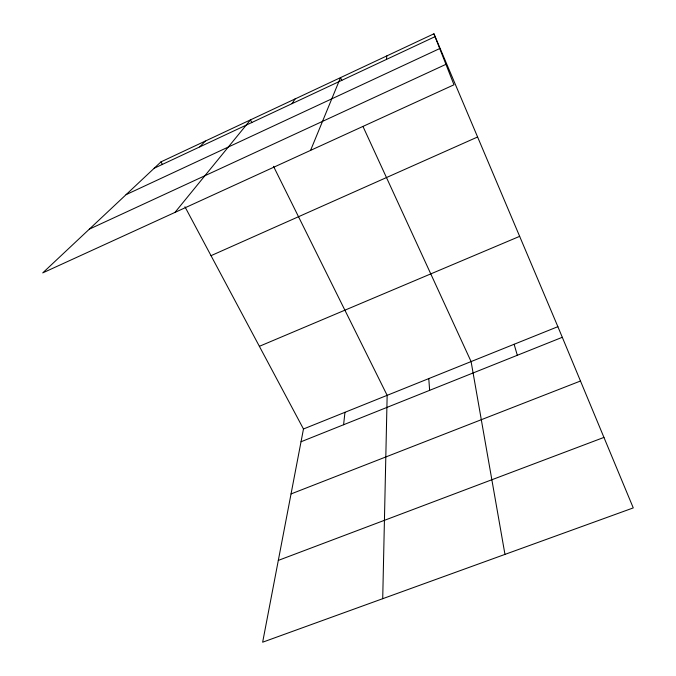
<?xml version="1.0" encoding="UTF-8"?>
<svg xmlns="http://www.w3.org/2000/svg" width="676" height="676" viewBox="0 0 676 676"><rect width="100%" height="100%" fill="white"/><g stroke="black" fill="none" stroke-linecap="round" stroke-linejoin="round"><path stroke-width="1.01" d="M382.717 598.691L387.154 395.342L273.493 166.304M386.478 59.403L386.79 55.914M343.594 424.739L344.963 412.309M184.945 206.771L303.473 428.99L262.651 642.2L633.268 507.904L557.877 326.677L433.924 33.8L160.989 161.868L42.732 272.901L453.985 84.779L433.924 33.8M310.571 150.385L340.51 77.63L341.836 80.503M292.057 103.648L295.074 98.949M174.957 212.416L250.458 119.889L251.835 122.669M199.741 146.903L205.31 141.064M154.196 168.239L435.048 36.648M126.066 194.654L439.73 48.554M89.333 229.147L445.94 64.338M211.022 255.672L477.594 136.991M259.373 346.315L519.65 236.346M303.473 428.99L557.877 326.677M301.031 441.758L562.297 337.299M291.043 493.936L580.481 381.019M278.309 560.404L603.947 437.414M160.989 161.868L162.451 164.614M362.995 126.505L471.096 361.575L504.964 554.396M514.123 344.278L517.317 355.289M428.778 378.602L429.632 390.339"/></g></svg>
